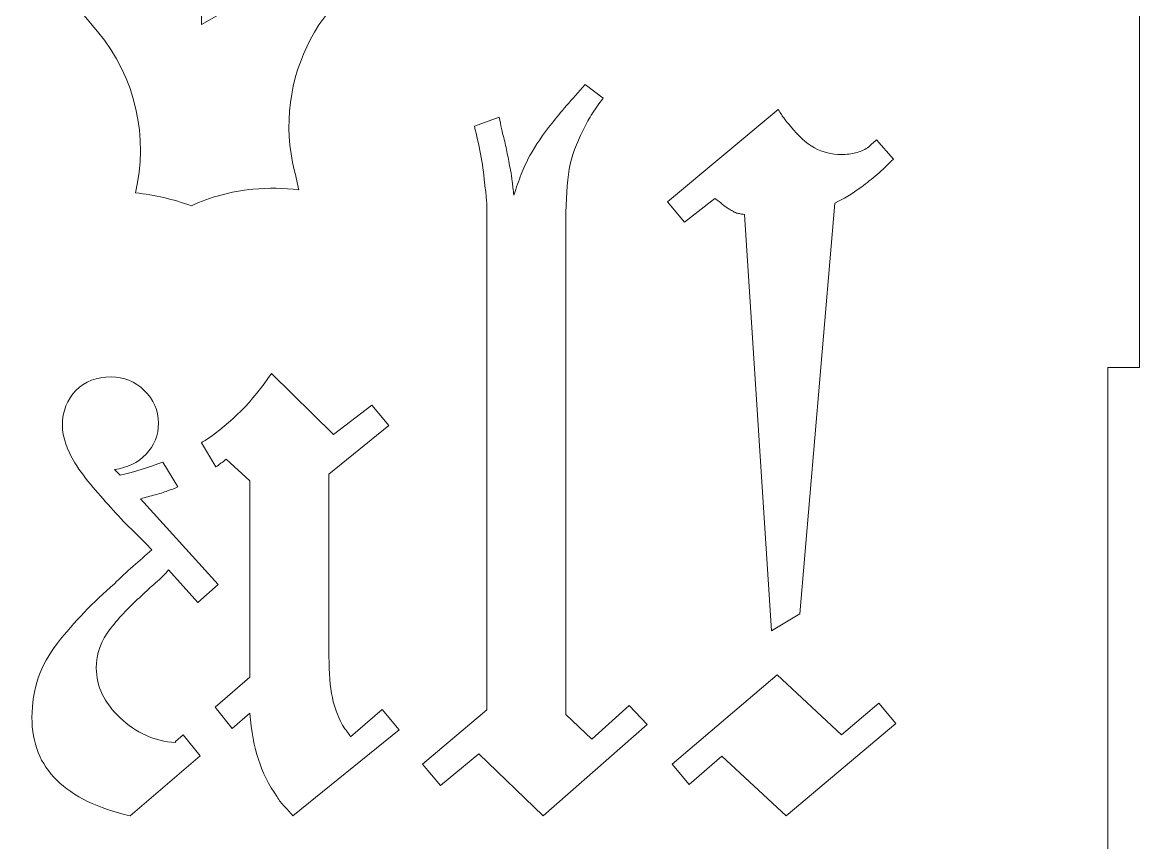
# Model space of a CAD drawing. Header units: millimetres. Extents: x -1983 to 1983, y -412 to 412.
# Drawn here: x -325 to -219.8, y 157.8 to 235.1 of the extents above; entities that cross this region are included whole.
import ezdxf

# ---------------------------------------------------------------- set-up
doc = ezdxf.new("R2010")
doc.units = ezdxf.units.MM
doc.header["$MEASUREMENT"] = 0
doc.layers.add('Camada 1', color=7, linetype='Continuous')

msp = doc.modelspace()

# ---------------------------------------------------------------- linework, layer by layer
at = {"layer": 'Camada 1', "color": 250, "lineweight": 9}
for points, knots in [([(-523.8491, 202.5711), (-523.8491, 202.5711), (-523.8491, 142.3711), (-523.8491, 142.3711), (-523.8491, 142.3711), (-523.8491, 142.3711), (-526.8491, 142.3711), (-526.8491, 142.3711), (-526.8491, 142.3711), (-526.8491, 142.3711), (-526.8491, 82.1711), (-526.8491, 82.1711), (-526.8491, 82.1711), (-526.8491, 82.1711), (-523.8491, 82.1711), (-523.8491, 82.1711), (-523.8491, 82.1711), (-523.8491, 82.1711), (-523.8491, 21.9711), (-523.8491, 21.9711), (-523.8491, 21.9711), (-523.8491, 21.9711), (-463.6491, 21.9711), (-463.6491, 21.9711), (-463.6491, 21.9711), (-463.6491, 21.9711), (-463.6491, 18.9711), (-463.6491, 18.9711), (-463.6491, 18.9711), (-463.6491, 18.9711), (-403.4491, 18.9711), (-403.4491, 18.9711), (-403.4491, 18.9711), (-403.4491, 18.9711), (-403.4491, 21.9711), (-403.4491, 21.9711), (-403.4491, 21.9711), (-403.4491, 21.9711), (-343.2491, 21.9711), (-343.2491, 21.9711), (-343.2491, 21.9711), (-343.2491, 21.9711), (-343.2491, 18.9711), (-343.2491, 18.9711), (-343.2491, 18.9711), (-343.2491, 18.9711), (-283.0491, 18.9711), (-283.0491, 18.9711), (-283.0491, 18.9711), (-283.0491, 18.9711), (-283.0491, 21.9711), (-283.0491, 21.9711), (-283.0491, 21.9711), (-283.0491, 21.9711), (-222.8491, 21.9711), (-222.8491, 21.9711), (-222.8491, 21.9711), (-222.8491, 21.9711), (-222.8491, 82.1711), (-222.8491, 82.1711), (-222.8491, 82.1711), (-222.8491, 82.1711), (-219.8491, 82.1711), (-219.8491, 82.1711), (-219.8491, 82.1711), (-219.8491, 82.1711), (-219.8491, 142.3711), (-219.8491, 142.3711), (-219.8491, 142.3711), (-219.8491, 142.3711), (-222.8491, 142.3711), (-222.8491, 142.3711), (-222.8491, 142.3711), (-222.8491, 142.3711), (-222.8491, 202.5711), (-222.8491, 202.5711), (-222.8491, 202.5711), (-222.8491, 202.5711), (-219.8491, 202.5711), (-219.8491, 202.5711), (-219.8491, 202.5711), (-219.8491, 202.5711), (-219.8491, 262.7711), (-219.8491, 262.7711), (-219.8491, 262.7711), (-219.8491, 262.7711), (-222.8491, 262.7711), (-222.8491, 262.7711), (-222.8491, 262.7711), (-222.8491, 262.7711), (-222.8491, 322.9711), (-222.8491, 322.9711), (-222.8491, 322.9711), (-222.8491, 322.9711), (-283.0491, 322.9711), (-283.0491, 322.9711), (-283.0491, 322.9711), (-283.0491, 322.9711), (-283.0491, 325.9711), (-283.0491, 325.9711), (-283.0491, 325.9711), (-283.0491, 325.9711), (-343.2491, 325.9711), (-343.2491, 325.9711), (-343.2491, 325.9711), (-343.2491, 325.9711), (-343.2491, 322.9711), (-343.2491, 322.9711), (-343.2491, 322.9711), (-343.2491, 322.9711), (-403.4491, 322.9711), (-403.4491, 322.9711), (-403.4491, 322.9711), (-403.4491, 322.9711), (-403.4491, 325.9711), (-403.4491, 325.9711), (-403.4491, 325.9711), (-403.4491, 325.9711), (-463.6491, 325.9711), (-463.6491, 325.9711), (-463.6491, 325.9711), (-463.6491, 325.9711), (-463.6491, 322.9711), (-463.6491, 322.9711), (-463.6491, 322.9711), (-463.6491, 322.9711), (-523.8491, 322.9711), (-523.8491, 322.9711), (-523.8491, 322.9711), (-523.8491, 322.9711), (-523.8491, 262.7711), (-523.8491, 262.7711), (-523.8491, 262.7711), (-523.8491, 262.7711), (-526.8491, 262.7711), (-526.8491, 262.7711), (-526.8491, 262.7711), (-526.8491, 262.7711), (-526.8491, 202.5711), (-526.8491, 202.5711), (-526.8491, 202.5711), (-526.8491, 202.5711), (-523.8491, 202.5711), (-523.8491, 202.5711)], [0, 0, 0, 0, 0.02702703, 0.02702703, 0.02702703, 0.02702703, 0.05405405, 0.05405405, 0.05405405, 0.05405405, 0.08108108, 0.08108108, 0.08108108, 0.08108108, 0.10810811, 0.10810811, 0.10810811, 0.10810811, 0.13513514, 0.13513514, 0.13513514, 0.13513514, 0.16216216, 0.16216216, 0.16216216, 0.16216216, 0.18918919, 0.18918919, 0.18918919, 0.18918919, 0.21621622, 0.21621622, 0.21621622, 0.21621622, 0.24324324, 0.24324324, 0.24324324, 0.24324324, 0.27027027, 0.27027027, 0.27027027, 0.27027027, 0.2972973, 0.2972973, 0.2972973, 0.2972973, 0.32432432, 0.32432432, 0.32432432, 0.32432432, 0.35135135, 0.35135135, 0.35135135, 0.35135135, 0.37837838, 0.37837838, 0.37837838, 0.37837838, 0.40540541, 0.40540541, 0.40540541, 0.40540541, 0.43243243, 0.43243243, 0.43243243, 0.43243243, 0.45945946, 0.45945946, 0.45945946, 0.45945946, 0.48648649, 0.48648649, 0.48648649, 0.48648649, 0.51351351, 0.51351351, 0.51351351, 0.51351351, 0.54054054, 0.54054054, 0.54054054, 0.54054054, 0.56756757, 0.56756757, 0.56756757, 0.56756757, 0.59459459, 0.59459459, 0.59459459, 0.59459459, 0.62162162, 0.62162162, 0.62162162, 0.62162162, 0.64864865, 0.64864865, 0.64864865, 0.64864865, 0.67567568, 0.67567568, 0.67567568, 0.67567568, 0.7027027, 0.7027027, 0.7027027, 0.7027027, 0.72972973, 0.72972973, 0.72972973, 0.72972973, 0.75675676, 0.75675676, 0.75675676, 0.75675676, 0.78378378, 0.78378378, 0.78378378, 0.78378378, 0.81081081, 0.81081081, 0.81081081, 0.81081081, 0.83783784, 0.83783784, 0.83783784, 0.83783784, 0.86486486, 0.86486486, 0.86486486, 0.86486486, 0.89189189, 0.89189189, 0.89189189, 0.89189189, 0.91891892, 0.91891892, 0.91891892, 0.91891892, 0.94594595, 0.94594595, 0.94594595, 0.94594595, 1, 1, 1, 1]), ([(-287.9328, 241.8432), (-287.9328, 241.8432), (-288.4037, 241.672), (-288.4037, 241.672), (-288.4037, 241.672), (-296.8353, 238.6055), (-301.54, 229.7536), (-299.3634, 221.0497), (-299.3634, 221.0497), (-299.2178, 220.468), (-299.0869, 219.8829), (-298.969, 219.2952), (-298.969, 219.2952), (-300.3616, 219.4869), (-301.8051, 219.5102), (-303.289, 219.3614), (-303.289, 219.3614), (-305.3732, 219.1518), (-307.3108, 218.6255), (-309.077, 217.7967), (-309.077, 217.7967), (-310.7613, 218.4141), (-312.5244, 218.8237), (-314.3368, 219.0116), (-314.3368, 219.0116), (-313.1117, 224.1803), (-314.2547, 229.8373), (-317.9023, 234.2139), (-317.9023, 234.2139), (-317.9023, 234.2139), (-319.4963, 236.127), (-319.4963, 236.127), (-319.4963, 236.127), (-319.7299, 236.4075), (-319.9693, 236.6792), (-320.213, 236.9416), (-320.213, 236.9416), (-317.374, 240.9316), (-316.3842, 245.3988), (-317.2713, 250.2136), (-317.2713, 250.2136), (-317.5218, 251.5734), (-317.9026, 252.8534), (-318.411, 254.0518), (-318.411, 254.0518), (-318.411, 254.0518), (-316.8169, 253.1319), (-316.8169, 253.1319), (-316.8169, 253.1319), (-316.8169, 253.1319), (-294.9074, 265.7812), (-294.9074, 265.7812), (-294.9074, 265.7812), (-294.9074, 265.7812), (-299.071, 260.751), (-299.071, 260.751), (-299.071, 260.751), (-299.071, 260.751), (-304.5215, 260.0323), (-304.5215, 260.0323), (-304.5215, 260.0323), (-304.5215, 260.0323), (-306.1938, 255.6739), (-306.1938, 255.6739), (-306.1938, 255.6739), (-306.1938, 255.6739), (-302.5653, 252.7326), (-302.5653, 252.7326), (-302.5653, 252.7326), (-302.5653, 252.7326), (-297.531, 254.8177), (-297.531, 254.8177), (-297.531, 254.8177), (-297.531, 254.8177), (-302.5879, 246.4567), (-302.5879, 246.4567), (-302.5879, 246.4567), (-302.5879, 246.4567), (-305.1541, 240.9658), (-305.1541, 240.9658), (-305.1541, 240.9658), (-305.1541, 240.9658), (-306.7495, 241.8867), (-306.7495, 241.8867), (-306.7495, 241.8867), (-306.7495, 241.8867), (-306.7495, 238.7162), (-306.7495, 238.7162), (-306.7495, 238.7162), (-306.7495, 238.7162), (-308.1218, 239.5126), (-308.1218, 239.5126), (-308.1218, 239.5126), (-308.1218, 239.5126), (-308.1218, 234.854), (-308.1218, 234.854), (-308.1218, 234.854), (-308.1218, 234.854), (-304.0847, 237.1812), (-304.0847, 237.1812), (-304.0847, 237.1812), (-304.0847, 237.1812), (-305.4552, 237.9721), (-305.4552, 237.9721), (-305.4552, 237.9721), (-305.4552, 237.9721), (-302.7128, 239.5578), (-302.7128, 239.5578), (-302.7128, 239.5578), (-302.7128, 239.5578), (-304.3051, 240.478), (-304.3051, 240.478), (-304.3051, 240.478), (-304.3051, 240.478), (-300.8349, 245.4488), (-300.8349, 245.4488), (-300.8349, 245.4488), (-300.8349, 245.4488), (-296.1257, 254.0059), (-296.1257, 254.0059), (-296.1257, 254.0059), (-296.1257, 254.0059), (-295.4104, 248.6034), (-295.4104, 248.6034), (-295.4104, 248.6034), (-295.4104, 248.6034), (-291.0527, 246.9314), (-291.0527, 246.9314), (-291.0527, 246.9314), (-291.0527, 246.9314), (-288.1131, 250.5604), (-288.1131, 250.5604), (-288.1131, 250.5604), (-288.1131, 250.5604), (-290.2164, 255.638), (-290.2164, 255.638), (-290.2164, 255.638), (-290.2164, 255.638), (-287.9328, 261.7762), (-287.9328, 261.7762), (-287.9328, 261.7762), (-287.9328, 261.7762), (-287.9328, 241.8432), (-287.9328, 241.8432)], [0, 0, 0, 0, 0.02702703, 0.02702703, 0.02702703, 0.02702703, 0.05405405, 0.05405405, 0.05405405, 0.05405405, 0.08108108, 0.08108108, 0.08108108, 0.08108108, 0.10810811, 0.10810811, 0.10810811, 0.10810811, 0.13513514, 0.13513514, 0.13513514, 0.13513514, 0.16216216, 0.16216216, 0.16216216, 0.16216216, 0.18918919, 0.18918919, 0.18918919, 0.18918919, 0.21621622, 0.21621622, 0.21621622, 0.21621622, 0.24324324, 0.24324324, 0.24324324, 0.24324324, 0.27027027, 0.27027027, 0.27027027, 0.27027027, 0.2972973, 0.2972973, 0.2972973, 0.2972973, 0.32432432, 0.32432432, 0.32432432, 0.32432432, 0.35135135, 0.35135135, 0.35135135, 0.35135135, 0.37837838, 0.37837838, 0.37837838, 0.37837838, 0.40540541, 0.40540541, 0.40540541, 0.40540541, 0.43243243, 0.43243243, 0.43243243, 0.43243243, 0.45945946, 0.45945946, 0.45945946, 0.45945946, 0.48648649, 0.48648649, 0.48648649, 0.48648649, 0.51351351, 0.51351351, 0.51351351, 0.51351351, 0.54054054, 0.54054054, 0.54054054, 0.54054054, 0.56756757, 0.56756757, 0.56756757, 0.56756757, 0.59459459, 0.59459459, 0.59459459, 0.59459459, 0.62162162, 0.62162162, 0.62162162, 0.62162162, 0.64864865, 0.64864865, 0.64864865, 0.64864865, 0.67567568, 0.67567568, 0.67567568, 0.67567568, 0.7027027, 0.7027027, 0.7027027, 0.7027027, 0.72972973, 0.72972973, 0.72972973, 0.72972973, 0.75675676, 0.75675676, 0.75675676, 0.75675676, 0.78378378, 0.78378378, 0.78378378, 0.78378378, 0.81081081, 0.81081081, 0.81081081, 0.81081081, 0.83783784, 0.83783784, 0.83783784, 0.83783784, 0.86486486, 0.86486486, 0.86486486, 0.86486486, 0.89189189, 0.89189189, 0.89189189, 0.89189189, 0.91891892, 0.91891892, 0.91891892, 0.91891892, 0.94594595, 0.94594595, 0.94594595, 0.94594595, 1, 1, 1, 1]), ([(-285.6309, 163.2179), (-285.6309, 163.2179), (-287.3315, 165.2372), (-287.3315, 165.2372), (-287.3315, 165.2372), (-287.3315, 165.2372), (-281.2738, 170.3383), (-281.2738, 170.3383), (-281.2738, 170.3383), (-281.2738, 170.3383), (-281.2738, 217.417), (-281.2738, 217.417), (-281.2738, 217.417), (-281.2738, 217.7711), (-281.292, 218.1782), (-281.3274, 218.639), (-281.3274, 218.639), (-281.3626, 219.0998), (-281.4412, 219.5386), (-281.4865, 219.9673), (-281.4865, 219.9673), (-281.5833, 220.8855), (-281.6816, 221.792), (-281.8585, 222.6774), (-281.8585, 222.6774), (-282.0357, 223.5629), (-282.2301, 224.4311), (-282.4429, 225.2807), (-282.4429, 225.2807), (-282.4429, 225.2807), (-280.1052, 226.1311), (-280.1052, 226.1311), (-280.1052, 226.1311), (-279.9633, 225.3517), (-279.8216, 224.7139), (-279.6798, 224.2184), (-279.6798, 224.2184), (-279.5383, 223.7222), (-279.4594, 223.2219), (-279.3614, 222.7304), (-279.3614, 222.7304), (-279.3175, 222.511), (-279.2372, 222.2697), (-279.2018, 221.9867), (-279.2018, 221.9867), (-279.1666, 221.7031), (-279.1059, 221.4213), (-279.0421, 221.1364), (-279.0421, 221.1364), (-278.9641, 220.7839), (-278.9182, 220.4278), (-278.8831, 220.0734), (-278.8831, 220.0734), (-278.8476, 219.7192), (-278.7946, 219.2942), (-278.7234, 218.7987), (-278.7234, 218.7987), (-278.5111, 219.5069), (-278.2805, 220.1624), (-278.0328, 220.7647), (-278.0328, 220.7647), (-277.7847, 221.3666), (-277.5389, 221.9617), (-277.2357, 222.5178), (-277.2357, 222.5178), (-276.6885, 223.5206), (-275.9782, 224.5195), (-275.1634, 225.5465), (-275.1634, 225.5465), (-274.3492, 226.5737), (-273.3037, 227.796), (-272.0283, 229.2131), (-272.0283, 229.2131), (-272.0283, 229.2131), (-270.3284, 227.9378), (-270.3284, 227.9378), (-270.3284, 227.9378), (-270.7529, 227.371), (-271.125, 226.8397), (-271.444, 226.3438), (-271.444, 226.3438), (-271.7627, 225.8479), (-271.9916, 225.3344), (-272.241, 224.8558), (-272.241, 224.8558), (-272.8425, 223.703), (-273.3037, 222.5178), (-273.5163, 221.2424), (-273.5163, 221.2424), (-273.7284, 219.9673), (-273.8351, 218.373), (-273.8351, 216.4603), (-273.8351, 216.4603), (-273.8351, 216.4603), (-273.8351, 169.9133), (-273.8351, 169.9133), (-273.8351, 169.9133), (-273.8351, 169.9133), (-271.3907, 167.5753), (-271.3907, 167.5753), (-271.3907, 167.5753), (-271.3907, 167.5753), (-267.884, 170.7637), (-267.884, 170.7637), (-267.884, 170.7637), (-267.884, 170.7637), (-266.1832, 168.9569), (-266.1832, 168.9569), (-266.1832, 168.9569), (-266.1832, 168.9569), (-275.96, 160.3484), (-275.96, 160.3484), (-275.96, 160.3484), (-275.96, 160.3484), (-282.0178, 166.1935), (-282.0178, 166.1935), (-282.0178, 166.1935), (-282.0178, 166.1935), (-285.6309, 163.2179), (-285.6309, 163.2179)], [0, 0, 0, 0, 0.03225806, 0.03225806, 0.03225806, 0.03225806, 0.06451613, 0.06451613, 0.06451613, 0.06451613, 0.09677419, 0.09677419, 0.09677419, 0.09677419, 0.12903226, 0.12903226, 0.12903226, 0.12903226, 0.16129032, 0.16129032, 0.16129032, 0.16129032, 0.19354839, 0.19354839, 0.19354839, 0.19354839, 0.22580645, 0.22580645, 0.22580645, 0.22580645, 0.25806452, 0.25806452, 0.25806452, 0.25806452, 0.29032258, 0.29032258, 0.29032258, 0.29032258, 0.32258065, 0.32258065, 0.32258065, 0.32258065, 0.35483871, 0.35483871, 0.35483871, 0.35483871, 0.38709677, 0.38709677, 0.38709677, 0.38709677, 0.41935484, 0.41935484, 0.41935484, 0.41935484, 0.4516129, 0.4516129, 0.4516129, 0.4516129, 0.48387097, 0.48387097, 0.48387097, 0.48387097, 0.51612903, 0.51612903, 0.51612903, 0.51612903, 0.5483871, 0.5483871, 0.5483871, 0.5483871, 0.58064516, 0.58064516, 0.58064516, 0.58064516, 0.61290323, 0.61290323, 0.61290323, 0.61290323, 0.64516129, 0.64516129, 0.64516129, 0.64516129, 0.67741935, 0.67741935, 0.67741935, 0.67741935, 0.70967742, 0.70967742, 0.70967742, 0.70967742, 0.74193548, 0.74193548, 0.74193548, 0.74193548, 0.77419355, 0.77419355, 0.77419355, 0.77419355, 0.80645161, 0.80645161, 0.80645161, 0.80645161, 0.83870968, 0.83870968, 0.83870968, 0.83870968, 0.87096774, 0.87096774, 0.87096774, 0.87096774, 0.90322581, 0.90322581, 0.90322581, 0.90322581, 0.93548387, 0.93548387, 0.93548387, 0.93548387, 1, 1, 1, 1]), ([(-254.4934, 177.7774), (-254.4934, 177.7774), (-257.0441, 216.992), (-257.0441, 216.992), (-257.0441, 216.992), (-257.1856, 216.992), (-257.3098, 217.0095), (-257.4161, 217.0449), (-257.4161, 217.0449), (-257.5221, 217.0801), (-257.6463, 217.0979), (-257.7878, 217.0979), (-257.7878, 217.0979), (-257.9299, 217.1686), (-258.0538, 217.2395), (-258.1602, 217.3107), (-258.1602, 217.3107), (-258.2661, 217.3812), (-258.3961, 217.4417), (-258.5318, 217.523), (-258.5318, 217.523), (-258.7509, 217.6546), (-258.9392, 217.8066), (-259.1165, 217.9483), (-259.1165, 217.9483), (-259.2934, 218.0897), (-259.5236, 218.267), (-259.8071, 218.4793), (-259.8071, 218.4793), (-259.8071, 218.4793), (-262.6765, 216.2477), (-262.6765, 216.2477), (-262.6765, 216.2477), (-262.6765, 216.2477), (-264.2705, 218.1607), (-264.2705, 218.1607), (-264.2705, 218.1607), (-264.2705, 218.1607), (-253.8561, 226.8747), (-253.8561, 226.8747), (-253.8561, 226.8747), (-253.6434, 226.5207), (-253.4483, 226.2196), (-253.2714, 225.9721), (-253.2714, 225.9721), (-253.0941, 225.724), (-252.8764, 225.514), (-252.6867, 225.2807), (-252.6867, 225.2807), (-251.9542, 224.3791), (-251.2341, 223.6868), (-250.4553, 223.2618), (-250.4553, 223.2618), (-249.6759, 222.8371), (-248.8259, 222.6244), (-247.9047, 222.6244), (-247.9047, 222.6244), (-247.4088, 222.6244), (-246.9655, 222.6774), (-246.5766, 222.7834), (-246.5766, 222.7834), (-246.1864, 222.8901), (-245.7961, 223.0217), (-245.4606, 223.2618), (-245.4606, 223.2618), (-245.2975, 223.3782), (-245.177, 223.5277), (-245.0356, 223.6338), (-245.0356, 223.6338), (-244.8938, 223.7397), (-244.752, 223.8639), (-244.6102, 224.0058), (-244.6102, 224.0058), (-244.6102, 224.0058), (-243.0159, 222.199), (-243.0159, 222.199), (-243.0159, 222.199), (-244.0785, 221.1364), (-245.0711, 220.2685), (-245.992, 219.5953), (-245.992, 219.5953), (-246.9125, 218.9226), (-247.7628, 218.4088), (-248.5423, 218.0547), (-248.5423, 218.0547), (-248.5423, 218.0547), (-251.8367, 179.3715), (-251.8367, 179.3715), (-251.8367, 179.3715), (-251.8367, 179.3715), (-254.4934, 177.7774), (-254.4934, 177.7774)], [0, 0, 0, 0, 0.04166667, 0.04166667, 0.04166667, 0.04166667, 0.08333333, 0.08333333, 0.08333333, 0.08333333, 0.125, 0.125, 0.125, 0.125, 0.16666667, 0.16666667, 0.16666667, 0.16666667, 0.20833333, 0.20833333, 0.20833333, 0.20833333, 0.25, 0.25, 0.25, 0.25, 0.29166667, 0.29166667, 0.29166667, 0.29166667, 0.33333333, 0.33333333, 0.33333333, 0.33333333, 0.375, 0.375, 0.375, 0.375, 0.41666667, 0.41666667, 0.41666667, 0.41666667, 0.45833333, 0.45833333, 0.45833333, 0.45833333, 0.5, 0.5, 0.5, 0.5, 0.54166667, 0.54166667, 0.54166667, 0.54166667, 0.58333333, 0.58333333, 0.58333333, 0.58333333, 0.625, 0.625, 0.625, 0.625, 0.66666667, 0.66666667, 0.66666667, 0.66666667, 0.70833333, 0.70833333, 0.70833333, 0.70833333, 0.75, 0.75, 0.75, 0.75, 0.79166667, 0.79166667, 0.79166667, 0.79166667, 0.83333333, 0.83333333, 0.83333333, 0.83333333, 0.875, 0.875, 0.875, 0.875, 0.91666667, 0.91666667, 0.91666667, 0.91666667, 1, 1, 1, 1]), ([(-299.5261, 160.3484), (-299.8097, 160.7029), (-300.0753, 161.0037), (-300.3234, 161.2522), (-300.3234, 161.2522), (-300.5709, 161.4999), (-300.8014, 161.8011), (-301.0141, 162.1554), (-301.0141, 162.1554), (-301.7932, 163.2891), (-302.3776, 164.4577), (-302.7675, 165.6623), (-302.7675, 165.6623), (-303.1567, 166.8667), (-303.4227, 168.3193), (-303.5645, 170.0192), (-303.5645, 170.0192), (-303.5645, 170.0192), (-305.2301, 168.5893), (-305.2301, 168.5893), (-305.2301, 168.5893), (-305.2301, 168.5893), (-306.8234, 170.6053), (-306.8234, 170.6053), (-306.8234, 170.6053), (-306.8234, 170.6053), (-303.5645, 173.42), (-303.5645, 173.42), (-303.5645, 173.42), (-303.5645, 173.42), (-303.5645, 191.9113), (-303.5645, 191.9113), (-303.5645, 191.9113), (-303.5645, 191.9113), (-305.7962, 193.9306), (-305.7962, 193.9306), (-305.7962, 193.9306), (-306.1374, 193.6653), (-306.4585, 193.4253), (-306.7592, 193.2105), (-306.7592, 193.2105), (-306.7592, 193.2105), (-308.1318, 195.4852), (-308.1318, 195.4852), (-308.1318, 195.4852), (-307.9715, 195.5851), (-307.8125, 195.687), (-307.6558, 195.7907), (-307.6558, 195.7907), (-305.3536, 197.3137), (-303.3167, 199.3858), (-301.5451, 202.0074), (-301.5451, 202.0074), (-301.5451, 202.0074), (-295.7004, 196.2686), (-295.7004, 196.2686), (-295.7004, 196.2686), (-295.7004, 196.2686), (-292.087, 199.0317), (-292.087, 199.0317), (-292.087, 199.0317), (-292.087, 199.0317), (-290.4929, 197.1186), (-290.4929, 197.1186), (-290.4929, 197.1186), (-290.4929, 197.1186), (-296.1254, 192.5314), (-296.1254, 192.5314), (-296.1254, 192.5314), (-296.1254, 192.5314), (-296.1254, 175.3684), (-296.1254, 175.3684), (-296.1254, 175.3684), (-296.1254, 173.8099), (-296.0187, 172.5166), (-295.8067, 171.4894), (-295.8067, 171.4894), (-295.594, 170.4625), (-295.2045, 169.4879), (-294.6374, 168.5492), (-294.6374, 168.5492), (-294.5667, 168.4782), (-294.4783, 168.3723), (-294.3716, 168.2304), (-294.3716, 168.2304), (-294.2657, 168.0887), (-294.1772, 167.9469), (-294.1063, 167.8054), (-294.1063, 167.8054), (-294.1063, 167.8054), (-291.1307, 170.3737), (-291.1307, 170.3737), (-291.1307, 170.3737), (-291.1307, 170.3737), (-289.5366, 168.4432), (-289.5366, 168.4432), (-289.5366, 168.4432), (-289.5366, 168.4432), (-299.5261, 160.3484), (-299.5261, 160.3484)], [0, 0, 0, 0, 0.03846154, 0.03846154, 0.03846154, 0.03846154, 0.07692308, 0.07692308, 0.07692308, 0.07692308, 0.11538462, 0.11538462, 0.11538462, 0.11538462, 0.15384615, 0.15384615, 0.15384615, 0.15384615, 0.19230769, 0.19230769, 0.19230769, 0.19230769, 0.23076923, 0.23076923, 0.23076923, 0.23076923, 0.26923077, 0.26923077, 0.26923077, 0.26923077, 0.30769231, 0.30769231, 0.30769231, 0.30769231, 0.34615385, 0.34615385, 0.34615385, 0.34615385, 0.38461538, 0.38461538, 0.38461538, 0.38461538, 0.42307692, 0.42307692, 0.42307692, 0.42307692, 0.46153846, 0.46153846, 0.46153846, 0.46153846, 0.5, 0.5, 0.5, 0.5, 0.53846154, 0.53846154, 0.53846154, 0.53846154, 0.57692308, 0.57692308, 0.57692308, 0.57692308, 0.61538462, 0.61538462, 0.61538462, 0.61538462, 0.65384615, 0.65384615, 0.65384615, 0.65384615, 0.69230769, 0.69230769, 0.69230769, 0.69230769, 0.73076923, 0.73076923, 0.73076923, 0.73076923, 0.76923077, 0.76923077, 0.76923077, 0.76923077, 0.80769231, 0.80769231, 0.80769231, 0.80769231, 0.84615385, 0.84615385, 0.84615385, 0.84615385, 0.88461538, 0.88461538, 0.88461538, 0.88461538, 0.92307692, 0.92307692, 0.92307692, 0.92307692, 1, 1, 1, 1]), ([(-308.244, 166.0018), (-308.244, 166.0018), (-314.8293, 160.3484), (-314.8293, 160.3484), (-314.8293, 160.3484), (-317.876, 161.0571), (-320.1782, 162.1731), (-321.737, 163.7141), (-321.737, 163.7141), (-323.2957, 165.2372), (-324.0752, 167.2033), (-324.0752, 169.6297), (-324.0752, 169.6297), (-324.0752, 172.251), (-323.2778, 174.5714), (-321.6838, 176.6084), (-321.6838, 176.6084), (-320.0898, 178.6277), (-318.301, 180.4875), (-316.317, 182.2054), (-316.317, 182.2054), (-315.7505, 182.7721), (-315.1659, 183.3214), (-314.5637, 183.8523), (-314.5637, 183.8523), (-313.9614, 184.3837), (-313.3767, 184.8974), (-312.8099, 185.3934), (-312.8099, 185.3934), (-313.2353, 185.8893), (-313.7845, 186.4564), (-314.4573, 187.0937), (-314.4573, 187.0937), (-315.1304, 187.7315), (-315.7857, 188.4221), (-316.4233, 189.1306), (-316.4233, 189.1306), (-317.061, 189.8392), (-317.6987, 190.5654), (-318.336, 191.3097), (-318.336, 191.3097), (-318.9738, 192.0534), (-319.5409, 192.8146), (-320.0367, 193.5944), (-320.0367, 193.5944), (-320.3909, 194.1787), (-320.6744, 194.7634), (-320.8868, 195.3653), (-320.8868, 195.3653), (-321.0994, 195.9676), (-321.2054, 196.5519), (-321.2054, 197.1186), (-321.2054, 197.1186), (-321.2054, 198.4649), (-320.7804, 199.563), (-319.9304, 200.4134), (-319.9304, 200.4134), (-319.0804, 201.2634), (-317.9822, 201.6888), (-316.636, 201.6888), (-316.636, 201.6888), (-315.4316, 201.6888), (-314.3868, 201.2634), (-313.5009, 200.4134), (-313.5009, 200.4134), (-312.6152, 199.563), (-312.1723, 198.5354), (-312.1723, 197.3317), (-312.1723, 197.3317), (-312.1723, 196.1977), (-312.5621, 195.2238), (-313.3413, 194.4086), (-313.3413, 194.4086), (-314.1208, 193.5944), (-315.1129, 193.1157), (-316.317, 192.9743), (-316.317, 192.9743), (-316.317, 192.9743), (-315.7857, 192.4429), (-315.7857, 192.4429), (-315.7857, 192.4429), (-314.3614, 192.7667), (-313.0216, 193.1755), (-311.7672, 193.6694), (-311.7672, 193.6694), (-311.7672, 193.6694), (-310.3511, 191.3225), (-310.3511, 191.3225), (-310.3511, 191.3225), (-310.6639, 191.1892), (-310.9877, 191.067), (-311.3223, 190.9549), (-311.3223, 190.9549), (-311.6767, 190.8135), (-312.0663, 190.6893), (-312.4916, 190.5832), (-312.4916, 190.5832), (-312.9163, 190.4769), (-313.3767, 190.3527), (-313.873, 190.2112), (-313.873, 190.2112), (-313.873, 190.2112), (-306.5398, 182.1345), (-306.5398, 182.1345), (-306.5398, 182.1345), (-306.5398, 182.1345), (-308.4532, 180.4338), (-308.4532, 180.4338), (-308.4532, 180.4338), (-308.4532, 180.4338), (-311.2159, 183.5158), (-311.2159, 183.5158), (-311.2159, 183.5158), (-311.57, 183.0908), (-311.9779, 182.6836), (-312.4379, 182.2941), (-312.4379, 182.2941), (-312.8988, 181.9039), (-313.3413, 181.4968), (-313.7663, 181.0714), (-313.7663, 181.0714), (-314.8293, 180.1508), (-315.8036, 179.1233), (-316.689, 177.9901), (-316.689, 177.9901), (-317.5748, 176.8562), (-318.0174, 175.6162), (-318.0174, 174.2704), (-318.0174, 174.2704), (-318.0174, 172.57), (-317.2737, 171.0111), (-315.7857, 169.5946), (-315.7857, 169.5946), (-314.2979, 168.1774), (-312.5621, 167.398), (-310.5783, 167.2562), (-310.5783, 167.2562), (-310.5783, 167.2562), (-310.5783, 167.3622), (-310.5783, 167.3622), (-310.5783, 167.3622), (-310.5783, 167.3622), (-309.8579, 167.9844), (-309.8579, 167.9844), (-309.8579, 167.9844), (-309.8579, 167.9844), (-308.244, 166.0018), (-308.244, 166.0018)], [0, 0, 0, 0, 0.02631579, 0.02631579, 0.02631579, 0.02631579, 0.05263158, 0.05263158, 0.05263158, 0.05263158, 0.07894737, 0.07894737, 0.07894737, 0.07894737, 0.10526316, 0.10526316, 0.10526316, 0.10526316, 0.13157895, 0.13157895, 0.13157895, 0.13157895, 0.15789474, 0.15789474, 0.15789474, 0.15789474, 0.18421053, 0.18421053, 0.18421053, 0.18421053, 0.21052632, 0.21052632, 0.21052632, 0.21052632, 0.23684211, 0.23684211, 0.23684211, 0.23684211, 0.26315789, 0.26315789, 0.26315789, 0.26315789, 0.28947368, 0.28947368, 0.28947368, 0.28947368, 0.31578947, 0.31578947, 0.31578947, 0.31578947, 0.34210526, 0.34210526, 0.34210526, 0.34210526, 0.36842105, 0.36842105, 0.36842105, 0.36842105, 0.39473684, 0.39473684, 0.39473684, 0.39473684, 0.42105263, 0.42105263, 0.42105263, 0.42105263, 0.44736842, 0.44736842, 0.44736842, 0.44736842, 0.47368421, 0.47368421, 0.47368421, 0.47368421, 0.5, 0.5, 0.5, 0.5, 0.52631579, 0.52631579, 0.52631579, 0.52631579, 0.55263158, 0.55263158, 0.55263158, 0.55263158, 0.57894737, 0.57894737, 0.57894737, 0.57894737, 0.60526316, 0.60526316, 0.60526316, 0.60526316, 0.63157895, 0.63157895, 0.63157895, 0.63157895, 0.65789474, 0.65789474, 0.65789474, 0.65789474, 0.68421053, 0.68421053, 0.68421053, 0.68421053, 0.71052632, 0.71052632, 0.71052632, 0.71052632, 0.73684211, 0.73684211, 0.73684211, 0.73684211, 0.76315789, 0.76315789, 0.76315789, 0.76315789, 0.78947368, 0.78947368, 0.78947368, 0.78947368, 0.81578947, 0.81578947, 0.81578947, 0.81578947, 0.84210526, 0.84210526, 0.84210526, 0.84210526, 0.86842105, 0.86842105, 0.86842105, 0.86842105, 0.89473684, 0.89473684, 0.89473684, 0.89473684, 0.92105263, 0.92105263, 0.92105263, 0.92105263, 0.94736842, 0.94736842, 0.94736842, 0.94736842, 1, 1, 1, 1]), ([(-263.8455, 165.2372), (-263.8455, 165.2372), (-253.962, 173.6326), (-253.962, 173.6326), (-253.962, 173.6326), (-253.962, 173.6326), (-247.9047, 168.0003), (-247.9047, 168.0003), (-247.9047, 168.0003), (-247.9047, 168.0003), (-244.3976, 170.9756), (-244.3976, 170.9756), (-244.3976, 170.9756), (-244.3976, 170.9756), (-242.8036, 169.0629), (-242.8036, 169.0629), (-242.8036, 169.0629), (-242.8036, 169.0629), (-253.1117, 160.3484), (-253.1117, 160.3484), (-253.1117, 160.3484), (-253.1117, 160.3484), (-259.1695, 165.9809), (-259.1695, 165.9809), (-259.1695, 165.9809), (-259.1695, 165.9809), (-262.2515, 163.3245), (-262.2515, 163.3245), (-262.2515, 163.3245), (-262.2515, 163.3245), (-263.8455, 165.2372), (-263.8455, 165.2372)], [0, 0, 0, 0, 0.11111111, 0.11111111, 0.11111111, 0.11111111, 0.22222222, 0.22222222, 0.22222222, 0.22222222, 0.33333333, 0.33333333, 0.33333333, 0.33333333, 0.44444444, 0.44444444, 0.44444444, 0.44444444, 0.55555556, 0.55555556, 0.55555556, 0.55555556, 0.66666667, 0.66666667, 0.66666667, 0.66666667, 0.77777778, 0.77777778, 0.77777778, 0.77777778, 1, 1, 1, 1])]:
    msp.add_open_spline(points, degree=3, knots=knots, dxfattribs=at)

doc.saveas('drawing.dxf')
